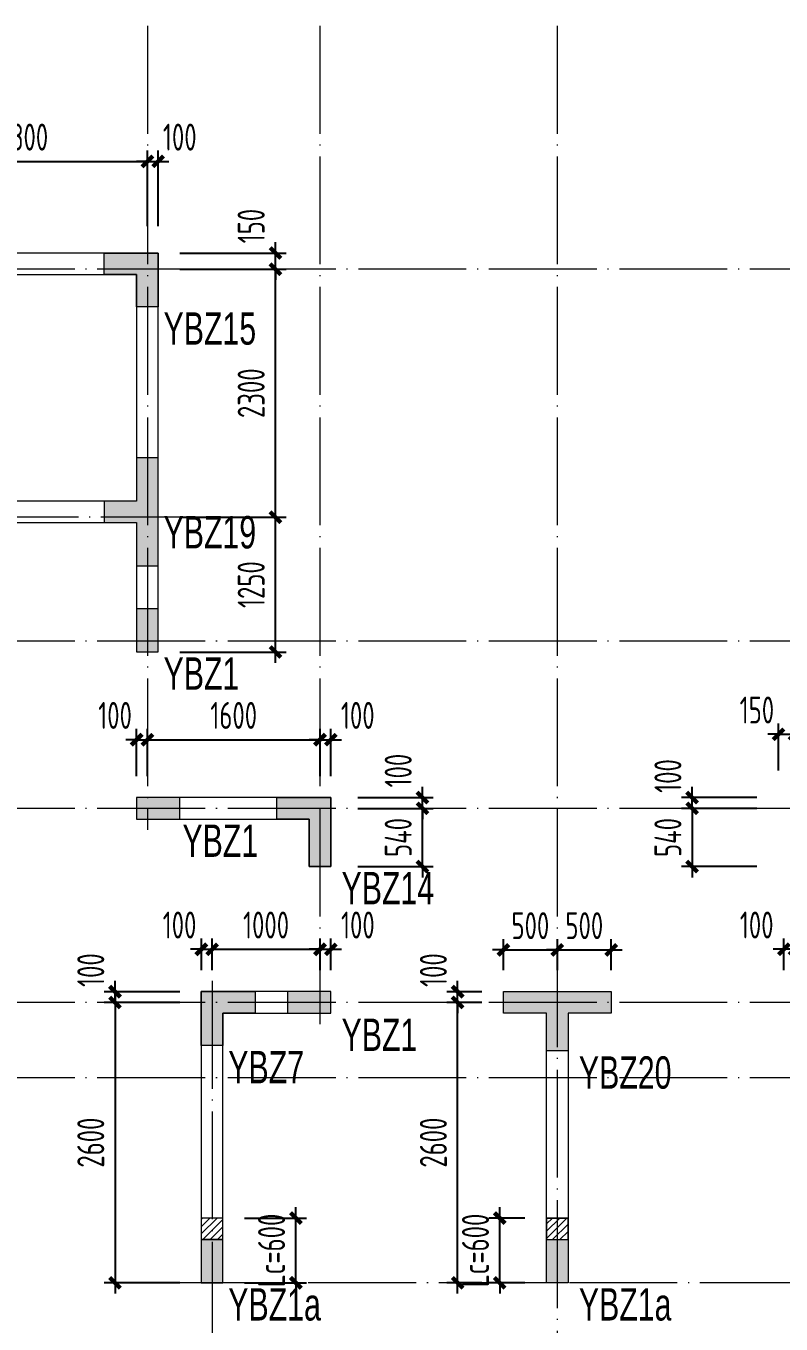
# Model space of a CAD drawing. Extents: x -129922 to 1190196, y -520662 to 139923.
# Drawn here: x 304029 to 311029, y -171156 to -159118 of the extents above; entities that cross this region are included whole.
import ezdxf
from ezdxf.enums import TextEntityAlignment as Align

# ---------------------------------------------------------------- set-up
doc = ezdxf.new("R2010")
doc.units = 0
doc.header["$LTSCALE"] = 1000
doc.header["$MEASUREMENT"] = 0
doc.linetypes.add('DOTE', pattern=[2.42, 2, -0.2, 0.02, -0.2])
for name, color, linetype, lineweight in [('A-轴线-塔楼', 1, 'DOTE', 9), ('A-轴线-隔墙', 41, 'DOTE', 9), ('S-基础-HATCH', 251, 'Continuous', 20), ('S-墙柱-COLU', 50, 'Continuous', 20), ('S-墙柱-DIM', 3, 'Continuous', 20), ('S-墙柱-Lc填充', 8, 'Continuous', 9), ('S-墙柱-WALL', 6, 'Continuous', 20), ('S-通用-TEXT', 7, 'Continuous', 20)]:
    doc.layers.add(name, color=color, linetype=linetype, lineweight=lineweight)
doc.styles.add('BW_Dim', font='Bweng.shx', dxfattribs={"width": 0.7, "bigfont": 'hztxt.shx'})
doc.styles.add('TSSD_Dimension', font='tssdeng.shx', dxfattribs={"width": 0.7, "bigfont": 'HZTXT.SHX'})
doc.dimstyles.new('TSSD_100_100', dxfattribs={"dimtxt": 250, "dimasz": 100, "dimexe": 100, "dimexo": 200, "dimgap": 100, "dimtad": 1, "dimdec": 0, "dimzin": 0, "dimdsep": 46, "dimtxsty": 'TSSD_Dimension', "dimblk": 'ARCHTICK', "dimcen": 0, "dimdle": 100, "dimclrt": 7, "dimadec": 0, "dimazin": 0, "dimtfac": 1, "dimtdec": 0, "dimtix": 1, "dimtmove": 2, "dimatfit": 0, "dimfxl": 0, "dimtolj": 1, "dimtzin": 0, "dimarcsym": 0})

# ---------------------------------------------------------------- blocks, each defined once
blk = doc.blocks.new('ZHOUWANG3')
at = {"layer": 'A-轴线-塔楼', "linetype": 'DOTE', "ltscale": 0.5}
for p, q in [((101752, 248942), (101752, 241486)), ((103352, 248942), (103352, 239686)), ((105552, 248942), (105552, 226834)), ((139798, 246686), (85362, 246686)), ((102322, 244386), (85362, 244386)), ((139798, 243236), (85362, 243236)), ((139798, 241686), (85362, 241686)), ((102352, 240086), (102352, 226834)), ((139798, 239886), (85362, 239886)), ((139798, 239186), (85362, 239186))]:
    blk.add_line(p, q, dxfattribs=at)
at = {"layer": 'A-轴线-隔墙', "ltscale": 0.5}
blk.add_line((122394, 237286), (101608, 237286), dxfattribs=at)
blk = doc.blocks.new('_ArchTick')
at = {"color": 0, "linetype": 'ByBlock', "const_width": 0.4}
blk.add_lwpolyline([(-0.5, -0.5), (0.5, 0.5)], dxfattribs=at)
blk = doc.blocks.new('*D1863')
at = {"layer": 'Defpoints', "color": 0, "transparency": 16777216}
for p in [(308421, -170174), (308855, -170174), (308855, -170774)]:
    blk.add_point(p, dxfattribs=at)
at = {"layer": 'S-墙柱-DIM', "color": 0, "lineweight": -2, "transparency": 16777216}
for p, q in [((308421, -170174), (308421, -170074)), ((308655, -170174), (308321, -170174)), ((308421, -170774), (308421, -170174)), ((308655, -170774), (308321, -170774)), ((308421, -170774), (308421, -170874))]:
    blk.add_line(p, q, dxfattribs=at)
at = {"layer": 'S-墙柱-DIM', "color": 0, "lineweight": -2, "transparency": 16777216, "xscale": 100, "yscale": 100, "zscale": 100}
for p, rotation in [((308421, -170174), 270), ((308421, -170774), 90)]:
    blk.add_blockref('_ArchTick', p, dxfattribs=dict(at, rotation=rotation))
at = {"layer": 'S-墙柱-DIM', "color": 7, "transparency": 16777216, "insert": (308196, -170474), "char_height": 250, "attachment_point": 5, "rotation": 90, "style": 'TSSD_Dimension'}
blk.add_mtext('\\A1;Lc=600', dxfattribs=at)
blk = doc.blocks.new('*D1864')
at = {"layer": 'Defpoints', "color": 0, "transparency": 16777216}
for p in [(305855, -170174), (306531, -170174), (305855, -170774)]:
    blk.add_point(p, dxfattribs=at)
at = {"layer": 'S-墙柱-DIM', "color": 0, "lineweight": -2, "transparency": 16777216}
for p, q in [((306531, -170174), (306531, -170074)), ((306055, -170174), (306631, -170174)), ((306531, -170774), (306531, -170174)), ((306055, -170774), (306631, -170774)), ((306531, -170774), (306531, -170874))]:
    blk.add_line(p, q, dxfattribs=at)
at = {"layer": 'S-墙柱-DIM', "color": 0, "lineweight": -2, "transparency": 16777216, "xscale": 100, "yscale": 100, "zscale": 100}
for p, rotation in [((306531, -170174), 270), ((306531, -170774), 90)]:
    blk.add_blockref('_ArchTick', p, dxfattribs=dict(at, rotation=rotation))
at = {"layer": 'S-墙柱-DIM', "color": 7, "transparency": 16777216, "insert": (306306, -170474), "char_height": 250, "attachment_point": 5, "rotation": 90, "style": 'TSSD_Dimension'}
blk.add_mtext('\\A1;Lc=600', dxfattribs=at)
blk = doc.blocks.new('*D1885')
at = {"layer": 'Defpoints', "color": 0, "transparency": 16777216}
for p in [(311055, -167681), (311055, -168074), (311155, -168074)]:
    blk.add_point(p, dxfattribs=at)
at = {"layer": 'S-墙柱-DIM', "color": 0, "lineweight": -2, "transparency": 16777216}
for p, q in [((311055, -167681), (310955, -167681)), ((311055, -167874), (311055, -167581)), ((311155, -167681), (311055, -167681)), ((311155, -167874), (311155, -167581)), ((311155, -167681), (311255, -167681))]:
    blk.add_line(p, q, dxfattribs=at)
at = {"layer": 'S-墙柱-DIM', "color": 0, "lineweight": -2, "transparency": 16777216, "xscale": 100, "yscale": 100, "zscale": 100}
blk.add_blockref('_ArchTick', (311055, -167681), dxfattribs=at)
at = {"layer": 'S-墙柱-DIM', "color": 0, "lineweight": -2, "transparency": 16777216, "xscale": 100, "yscale": 100, "zscale": 100, "rotation": 180}
blk.add_blockref('_ArchTick', (311155, -167681), dxfattribs=at)
at = {"layer": 'S-墙柱-DIM', "color": 7, "transparency": 16777216, "insert": (310803, -167456), "char_height": 250, "attachment_point": 5, "style": 'TSSD_Dimension'}
blk.add_mtext('\\A1;100', dxfattribs=at)
blk = doc.blocks.new('*D1890')
at = {"layer": 'Defpoints', "color": 0, "transparency": 16777216}
for p in [(311155, -165687), (311005, -166224), (311155, -166224)]:
    blk.add_point(p, dxfattribs=at)
at = {"layer": 'S-墙柱-DIM', "color": 0, "lineweight": -2, "transparency": 16777216}
for p, q in [((311005, -166024), (311005, -165587)), ((311155, -166024), (311155, -165587)), ((311005, -165687), (310905, -165687)), ((311005, -165687), (311155, -165687)), ((311155, -165687), (311255, -165687))]:
    blk.add_line(p, q, dxfattribs=at)
at = {"layer": 'S-墙柱-DIM', "color": 0, "lineweight": -2, "transparency": 16777216, "xscale": 100, "yscale": 100, "zscale": 100}
blk.add_blockref('_ArchTick', (311005, -165687), dxfattribs=at)
at = {"layer": 'S-墙柱-DIM', "color": 0, "lineweight": -2, "transparency": 16777216, "xscale": 100, "yscale": 100, "zscale": 100, "rotation": 180}
blk.add_blockref('_ArchTick', (311155, -165687), dxfattribs=at)
at = {"layer": 'S-墙柱-DIM', "color": 7, "transparency": 16777216, "insert": (310805, -165462), "char_height": 250, "attachment_point": 5, "style": 'TSSD_Dimension'}
blk.add_mtext('\\A1;150', dxfattribs=at)
blk = doc.blocks.new('*D1891')
at = {"layer": 'Defpoints', "color": 0, "transparency": 16777216}
for p in [(310205, -166274), (311005, -166274), (311005, -166374)]:
    blk.add_point(p, dxfattribs=at)
at = {"layer": 'S-墙柱-DIM', "color": 0, "lineweight": -2, "transparency": 16777216}
for p, q in [((310205, -166274), (310205, -166174)), ((310805, -166274), (310105, -166274)), ((310205, -166374), (310205, -166274)), ((310805, -166374), (310105, -166374)), ((310205, -166374), (310205, -166474))]:
    blk.add_line(p, q, dxfattribs=at)
at = {"layer": 'S-墙柱-DIM', "color": 0, "lineweight": -2, "transparency": 16777216, "xscale": 100, "yscale": 100, "zscale": 100}
for p, rotation in [((310205, -166274), 270), ((310205, -166374), 90)]:
    blk.add_blockref('_ArchTick', p, dxfattribs=dict(at, rotation=rotation))
at = {"layer": 'S-墙柱-DIM', "color": 7, "transparency": 16777216, "insert": (309980, -166074), "char_height": 250, "attachment_point": 5, "rotation": 90, "style": 'TSSD_Dimension'}
blk.add_mtext('\\A1;100', dxfattribs=at)
blk = doc.blocks.new('*D1892')
at = {"layer": 'Defpoints', "color": 0, "transparency": 16777216}
for p in [(311005, -166374), (310205, -166914), (311005, -166914)]:
    blk.add_point(p, dxfattribs=at)
at = {"layer": 'S-墙柱-DIM', "color": 0, "lineweight": -2, "transparency": 16777216}
for p, q in [((310205, -166374), (310205, -166274)), ((310805, -166374), (310105, -166374)), ((310205, -166374), (310205, -166914)), ((310805, -166914), (310105, -166914)), ((310205, -166914), (310205, -167014))]:
    blk.add_line(p, q, dxfattribs=at)
at = {"layer": 'S-墙柱-DIM', "color": 0, "lineweight": -2, "transparency": 16777216, "xscale": 100, "yscale": 100, "zscale": 100}
for p, rotation in [((310205, -166374), 270), ((310205, -166914), 90)]:
    blk.add_blockref('_ArchTick', p, dxfattribs=dict(at, rotation=rotation))
at = {"layer": 'S-墙柱-DIM', "color": 7, "transparency": 16777216, "insert": (309980, -166644), "char_height": 250, "attachment_point": 5, "rotation": 90, "style": 'TSSD_Dimension'}
blk.add_mtext('\\A1;540', dxfattribs=at)
blk = doc.blocks.new('*D1902')
at = {"layer": 'Defpoints', "color": 0, "transparency": 16777216}
for p in [(309455, -167687), (308955, -168074), (309455, -168074)]:
    blk.add_point(p, dxfattribs=at)
at = {"layer": 'S-墙柱-DIM', "color": 0, "lineweight": -2, "transparency": 16777216}
for p, q in [((308955, -167687), (308855, -167687)), ((308955, -167874), (308955, -167587)), ((308955, -167687), (309455, -167687)), ((309455, -167874), (309455, -167587)), ((309455, -167687), (309555, -167687))]:
    blk.add_line(p, q, dxfattribs=at)
at = {"layer": 'S-墙柱-DIM', "color": 0, "lineweight": -2, "transparency": 16777216, "xscale": 100, "yscale": 100, "zscale": 100}
blk.add_blockref('_ArchTick', (308955, -167687), dxfattribs=at)
at = {"layer": 'S-墙柱-DIM', "color": 0, "lineweight": -2, "transparency": 16777216, "xscale": 100, "yscale": 100, "zscale": 100, "rotation": 180}
blk.add_blockref('_ArchTick', (309455, -167687), dxfattribs=at)
at = {"layer": 'S-墙柱-DIM', "color": 7, "transparency": 16777216, "insert": (309205, -167462), "char_height": 250, "attachment_point": 5, "style": 'TSSD_Dimension'}
blk.add_mtext('\\A1;500', dxfattribs=at)
blk = doc.blocks.new('*D1903')
at = {"layer": 'Defpoints', "color": 0, "transparency": 16777216}
for p in [(308955, -167687), (308455, -168074), (308955, -168074)]:
    blk.add_point(p, dxfattribs=at)
at = {"layer": 'S-墙柱-DIM', "color": 0, "lineweight": -2, "transparency": 16777216}
for p, q in [((308455, -167687), (308355, -167687)), ((308455, -167874), (308455, -167587)), ((308455, -167687), (308955, -167687)), ((308955, -167874), (308955, -167587)), ((308955, -167687), (309055, -167687))]:
    blk.add_line(p, q, dxfattribs=at)
at = {"layer": 'S-墙柱-DIM', "color": 0, "lineweight": -2, "transparency": 16777216, "xscale": 100, "yscale": 100, "zscale": 100}
blk.add_blockref('_ArchTick', (308455, -167687), dxfattribs=at)
at = {"layer": 'S-墙柱-DIM', "color": 0, "lineweight": -2, "transparency": 16777216, "xscale": 100, "yscale": 100, "zscale": 100, "rotation": 180}
blk.add_blockref('_ArchTick', (308955, -167687), dxfattribs=at)
at = {"layer": 'S-墙柱-DIM', "color": 7, "transparency": 16777216, "insert": (308705, -167462), "char_height": 250, "attachment_point": 5, "style": 'TSSD_Dimension'}
blk.add_mtext('\\A1;500', dxfattribs=at)
blk = doc.blocks.new('*D1904')
at = {"layer": 'Defpoints', "color": 0, "transparency": 16777216}
for p in [(308031, -168074), (308455, -168074), (308455, -168174)]:
    blk.add_point(p, dxfattribs=at)
at = {"layer": 'S-墙柱-DIM', "color": 0, "lineweight": -2, "transparency": 16777216}
for p, q in [((308031, -168074), (308031, -167974)), ((308255, -168074), (307931, -168074)), ((308255, -168174), (307931, -168174)), ((308031, -168174), (308031, -168074)), ((308031, -168174), (308031, -168274))]:
    blk.add_line(p, q, dxfattribs=at)
at = {"layer": 'S-墙柱-DIM', "color": 0, "lineweight": -2, "transparency": 16777216, "xscale": 100, "yscale": 100, "zscale": 100}
for p, rotation in [((308031, -168074), 270), ((308031, -168174), 90)]:
    blk.add_blockref('_ArchTick', p, dxfattribs=dict(at, rotation=rotation))
at = {"layer": 'S-墙柱-DIM', "color": 7, "transparency": 16777216, "insert": (307806, -167874), "char_height": 250, "attachment_point": 5, "rotation": 90, "style": 'TSSD_Dimension'}
blk.add_mtext('\\A1;100', dxfattribs=at)
blk = doc.blocks.new('*D1905')
at = {"layer": 'Defpoints', "color": 0, "transparency": 16777216}
for p in [(308031, -168174), (308455, -168174), (308455, -170774)]:
    blk.add_point(p, dxfattribs=at)
at = {"layer": 'S-墙柱-DIM', "color": 0, "lineweight": -2, "transparency": 16777216}
for p, q in [((308255, -168174), (307931, -168174)), ((308031, -170874), (308031, -168074)), ((308255, -170774), (307931, -170774))]:
    blk.add_line(p, q, dxfattribs=at)
at = {"layer": 'S-墙柱-DIM', "color": 0, "lineweight": -2, "transparency": 16777216, "xscale": 100, "yscale": 100, "zscale": 100}
for p, rotation in [((308031, -168174), 90), ((308031, -170774), 270)]:
    blk.add_blockref('_ArchTick', p, dxfattribs=dict(at, rotation=rotation))
at = {"layer": 'S-墙柱-DIM', "color": 7, "transparency": 16777216, "insert": (307806, -169474), "char_height": 250, "attachment_point": 5, "rotation": 90, "style": 'TSSD_Dimension'}
blk.add_mtext('\\A1;2600', dxfattribs=at)
blk = doc.blocks.new('*D1906')
at = {"layer": 'Defpoints', "color": 0, "transparency": 16777216}
for p in [(305755, -167681), (305655, -168074), (305755, -168074)]:
    blk.add_point(p, dxfattribs=at)
at = {"layer": 'S-墙柱-DIM', "color": 0, "lineweight": -2, "transparency": 16777216}
for p, q in [((305655, -167681), (305555, -167681)), ((305655, -167874), (305655, -167581)), ((305655, -167681), (305755, -167681)), ((305755, -167874), (305755, -167581)), ((305755, -167681), (305855, -167681))]:
    blk.add_line(p, q, dxfattribs=at)
at = {"layer": 'S-墙柱-DIM', "color": 0, "lineweight": -2, "transparency": 16777216, "xscale": 100, "yscale": 100, "zscale": 100}
blk.add_blockref('_ArchTick', (305655, -167681), dxfattribs=at)
at = {"layer": 'S-墙柱-DIM', "color": 0, "lineweight": -2, "transparency": 16777216, "xscale": 100, "yscale": 100, "zscale": 100, "rotation": 180}
blk.add_blockref('_ArchTick', (305755, -167681), dxfattribs=at)
at = {"layer": 'S-墙柱-DIM', "color": 7, "transparency": 16777216, "insert": (305453, -167456), "char_height": 250, "attachment_point": 5, "style": 'TSSD_Dimension'}
blk.add_mtext('\\A1;100', dxfattribs=at)
blk = doc.blocks.new('*D1907')
at = {"layer": 'Defpoints', "color": 0, "transparency": 16777216}
for p in [(306755, -167681), (305755, -168074), (306755, -168074)]:
    blk.add_point(p, dxfattribs=at)
at = {"layer": 'S-墙柱-DIM', "color": 0, "lineweight": -2, "transparency": 16777216}
for p, q in [((305655, -167681), (306855, -167681)), ((305755, -167874), (305755, -167581)), ((306755, -167874), (306755, -167581))]:
    blk.add_line(p, q, dxfattribs=at)
at = {"layer": 'S-墙柱-DIM', "color": 0, "lineweight": -2, "transparency": 16777216, "xscale": 100, "yscale": 100, "zscale": 100, "rotation": 180}
blk.add_blockref('_ArchTick', (305755, -167681), dxfattribs=at)
at = {"layer": 'S-墙柱-DIM', "color": 0, "lineweight": -2, "transparency": 16777216, "xscale": 100, "yscale": 100, "zscale": 100}
blk.add_blockref('_ArchTick', (306755, -167681), dxfattribs=at)
at = {"layer": 'S-墙柱-DIM', "color": 7, "transparency": 16777216, "insert": (306255, -167456), "char_height": 250, "attachment_point": 5, "style": 'TSSD_Dimension'}
blk.add_mtext('\\A1;1000', dxfattribs=at)
blk = doc.blocks.new('*D1908')
at = {"layer": 'Defpoints', "color": 0, "transparency": 16777216}
for p in [(306855, -167681), (306755, -168074), (306855, -168074)]:
    blk.add_point(p, dxfattribs=at)
at = {"layer": 'S-墙柱-DIM', "color": 0, "lineweight": -2, "transparency": 16777216}
for p, q in [((306755, -167681), (306655, -167681)), ((306755, -167874), (306755, -167581)), ((306755, -167681), (306855, -167681)), ((306855, -167874), (306855, -167581)), ((306855, -167681), (306955, -167681))]:
    blk.add_line(p, q, dxfattribs=at)
at = {"layer": 'S-墙柱-DIM', "color": 0, "lineweight": -2, "transparency": 16777216, "xscale": 100, "yscale": 100, "zscale": 100}
blk.add_blockref('_ArchTick', (306755, -167681), dxfattribs=at)
at = {"layer": 'S-墙柱-DIM', "color": 0, "lineweight": -2, "transparency": 16777216, "xscale": 100, "yscale": 100, "zscale": 100, "rotation": 180}
blk.add_blockref('_ArchTick', (306855, -167681), dxfattribs=at)
at = {"layer": 'S-墙柱-DIM', "color": 7, "transparency": 16777216, "insert": (307106, -167456), "char_height": 250, "attachment_point": 5, "style": 'TSSD_Dimension'}
blk.add_mtext('\\A1;100', dxfattribs=at)
blk = doc.blocks.new('*D1909')
at = {"layer": 'Defpoints', "color": 0, "transparency": 16777216}
for p in [(304855, -168074), (305655, -168074), (305655, -168174)]:
    blk.add_point(p, dxfattribs=at)
at = {"layer": 'S-墙柱-DIM', "color": 0, "lineweight": -2, "transparency": 16777216}
for p, q in [((304855, -168074), (304855, -167974)), ((305455, -168074), (304755, -168074)), ((305455, -168174), (304755, -168174)), ((304855, -168174), (304855, -168074)), ((304855, -168174), (304855, -168274))]:
    blk.add_line(p, q, dxfattribs=at)
at = {"layer": 'S-墙柱-DIM', "color": 0, "lineweight": -2, "transparency": 16777216, "xscale": 100, "yscale": 100, "zscale": 100}
for p, rotation in [((304855, -168074), 270), ((304855, -168174), 90)]:
    blk.add_blockref('_ArchTick', p, dxfattribs=dict(at, rotation=rotation))
at = {"layer": 'S-墙柱-DIM', "color": 7, "transparency": 16777216, "insert": (304630, -167874), "char_height": 250, "attachment_point": 5, "rotation": 90, "style": 'TSSD_Dimension'}
blk.add_mtext('\\A1;100', dxfattribs=at)
blk = doc.blocks.new('*D1910')
at = {"layer": 'Defpoints', "color": 0, "transparency": 16777216}
for p in [(305655, -168174), (304855, -170774), (305655, -170774)]:
    blk.add_point(p, dxfattribs=at)
at = {"layer": 'S-墙柱-DIM', "color": 0, "lineweight": -2, "transparency": 16777216}
for p, q in [((305455, -168174), (304755, -168174)), ((304855, -168074), (304855, -170874)), ((305455, -170774), (304755, -170774))]:
    blk.add_line(p, q, dxfattribs=at)
at = {"layer": 'S-墙柱-DIM', "color": 0, "lineweight": -2, "transparency": 16777216, "xscale": 100, "yscale": 100, "zscale": 100}
for p, rotation in [((304855, -168174), 90), ((304855, -170774), 270)]:
    blk.add_blockref('_ArchTick', p, dxfattribs=dict(at, rotation=rotation))
at = {"layer": 'S-墙柱-DIM', "color": 7, "transparency": 16777216, "insert": (304630, -169474), "char_height": 250, "attachment_point": 5, "rotation": 90, "style": 'TSSD_Dimension'}
blk.add_mtext('\\A1;2600', dxfattribs=at)
blk = doc.blocks.new('*D1915')
at = {"layer": 'Defpoints', "color": 0, "transparency": 16777216}
for p in [(306855, -165737), (306755, -166274), (306855, -166274)]:
    blk.add_point(p, dxfattribs=at)
at = {"layer": 'S-墙柱-DIM', "color": 0, "lineweight": -2, "transparency": 16777216}
for p, q in [((306755, -166074), (306755, -165637)), ((306855, -166074), (306855, -165637)), ((306755, -165737), (306655, -165737)), ((306755, -165737), (306855, -165737)), ((306855, -165737), (306955, -165737))]:
    blk.add_line(p, q, dxfattribs=at)
at = {"layer": 'S-墙柱-DIM', "color": 0, "lineweight": -2, "transparency": 16777216, "xscale": 100, "yscale": 100, "zscale": 100}
blk.add_blockref('_ArchTick', (306755, -165737), dxfattribs=at)
at = {"layer": 'S-墙柱-DIM', "color": 0, "lineweight": -2, "transparency": 16777216, "xscale": 100, "yscale": 100, "zscale": 100, "rotation": 180}
blk.add_blockref('_ArchTick', (306855, -165737), dxfattribs=at)
at = {"layer": 'S-墙柱-DIM', "color": 7, "transparency": 16777216, "insert": (307105, -165512), "char_height": 250, "attachment_point": 5, "style": 'TSSD_Dimension'}
blk.add_mtext('\\A1;100', dxfattribs=at)
blk = doc.blocks.new('*D1916')
at = {"layer": 'Defpoints', "color": 0, "transparency": 16777216}
for p in [(306755, -165737), (305155, -166274), (306755, -166274)]:
    blk.add_point(p, dxfattribs=at)
at = {"layer": 'S-墙柱-DIM', "color": 0, "lineweight": -2, "transparency": 16777216}
for p, q in [((305155, -166074), (305155, -165637)), ((306755, -166074), (306755, -165637)), ((305055, -165737), (306855, -165737))]:
    blk.add_line(p, q, dxfattribs=at)
at = {"layer": 'S-墙柱-DIM', "color": 0, "lineweight": -2, "transparency": 16777216, "xscale": 100, "yscale": 100, "zscale": 100, "rotation": 180}
blk.add_blockref('_ArchTick', (305155, -165737), dxfattribs=at)
at = {"layer": 'S-墙柱-DIM', "color": 0, "lineweight": -2, "transparency": 16777216, "xscale": 100, "yscale": 100, "zscale": 100}
blk.add_blockref('_ArchTick', (306755, -165737), dxfattribs=at)
at = {"layer": 'S-墙柱-DIM', "color": 7, "transparency": 16777216, "insert": (305955, -165512), "char_height": 250, "attachment_point": 5, "style": 'TSSD_Dimension'}
blk.add_mtext('\\A1;1600', dxfattribs=at)
blk = doc.blocks.new('*D1917')
at = {"layer": 'Defpoints', "color": 0, "transparency": 16777216}
for p in [(305155, -165737), (305055, -166274), (305155, -166274)]:
    blk.add_point(p, dxfattribs=at)
at = {"layer": 'S-墙柱-DIM', "color": 0, "lineweight": -2, "transparency": 16777216}
for p, q in [((305055, -166074), (305055, -165637)), ((305155, -166074), (305155, -165637)), ((305055, -165737), (304955, -165737)), ((305055, -165737), (305155, -165737)), ((305155, -165737), (305255, -165737))]:
    blk.add_line(p, q, dxfattribs=at)
at = {"layer": 'S-墙柱-DIM', "color": 0, "lineweight": -2, "transparency": 16777216, "xscale": 100, "yscale": 100, "zscale": 100}
blk.add_blockref('_ArchTick', (305055, -165737), dxfattribs=at)
at = {"layer": 'S-墙柱-DIM', "color": 0, "lineweight": -2, "transparency": 16777216, "xscale": 100, "yscale": 100, "zscale": 100, "rotation": 180}
blk.add_blockref('_ArchTick', (305155, -165737), dxfattribs=at)
at = {"layer": 'S-墙柱-DIM', "color": 7, "transparency": 16777216, "insert": (304855, -165512), "char_height": 250, "attachment_point": 5, "style": 'TSSD_Dimension'}
blk.add_mtext('\\A1;100', dxfattribs=at)
blk = doc.blocks.new('*D1918')
at = {"layer": 'Defpoints', "color": 0, "transparency": 16777216}
for p in [(306905, -166274), (307705, -166274), (306905, -166374)]:
    blk.add_point(p, dxfattribs=at)
at = {"layer": 'S-墙柱-DIM', "color": 0, "lineweight": -2, "transparency": 16777216}
for p, q in [((307705, -166274), (307705, -166174)), ((307105, -166274), (307805, -166274)), ((307705, -166374), (307705, -166274)), ((307105, -166374), (307805, -166374)), ((307705, -166374), (307705, -166474))]:
    blk.add_line(p, q, dxfattribs=at)
at = {"layer": 'S-墙柱-DIM', "color": 0, "lineweight": -2, "transparency": 16777216, "xscale": 100, "yscale": 100, "zscale": 100}
for p, rotation in [((307705, -166274), 270), ((307705, -166374), 90)]:
    blk.add_blockref('_ArchTick', p, dxfattribs=dict(at, rotation=rotation))
at = {"layer": 'S-墙柱-DIM', "color": 7, "transparency": 16777216, "insert": (307480, -166024), "char_height": 250, "attachment_point": 5, "rotation": 90, "style": 'TSSD_Dimension'}
blk.add_mtext('\\A1;100', dxfattribs=at)
blk = doc.blocks.new('*D1919')
at = {"layer": 'Defpoints', "color": 0, "transparency": 16777216}
for p in [(306905, -166374), (307705, -166374), (306905, -166914)]:
    blk.add_point(p, dxfattribs=at)
at = {"layer": 'S-墙柱-DIM', "color": 0, "lineweight": -2, "transparency": 16777216}
for p, q in [((307705, -166374), (307705, -166274)), ((307105, -166374), (307805, -166374)), ((307705, -166914), (307705, -166374)), ((307105, -166914), (307805, -166914)), ((307705, -166914), (307705, -167014))]:
    blk.add_line(p, q, dxfattribs=at)
at = {"layer": 'S-墙柱-DIM', "color": 0, "lineweight": -2, "transparency": 16777216, "xscale": 100, "yscale": 100, "zscale": 100}
for p, rotation in [((307705, -166374), 270), ((307705, -166914), 90)]:
    blk.add_blockref('_ArchTick', p, dxfattribs=dict(at, rotation=rotation))
at = {"layer": 'S-墙柱-DIM', "color": 7, "transparency": 16777216, "insert": (307480, -166644), "char_height": 250, "attachment_point": 5, "rotation": 90, "style": 'TSSD_Dimension'}
blk.add_mtext('\\A1;540', dxfattribs=at)
blk = doc.blocks.new('*D1951')
at = {"layer": 'Defpoints', "color": 0, "transparency": 16777216}
for p in [(305255, -163674), (306342, -163674), (305255, -164924)]:
    blk.add_point(p, dxfattribs=at)
at = {"layer": 'S-墙柱-DIM', "color": 0, "lineweight": -2, "transparency": 16777216}
for p, q in [((306342, -165024), (306342, -163574)), ((305455, -163674), (306442, -163674)), ((305455, -164924), (306442, -164924))]:
    blk.add_line(p, q, dxfattribs=at)
at = {"layer": 'S-墙柱-DIM', "color": 0, "lineweight": -2, "transparency": 16777216, "xscale": 100, "yscale": 100, "zscale": 100}
for p, rotation in [((306342, -163674), 90), ((306342, -164924), 270)]:
    blk.add_blockref('_ArchTick', p, dxfattribs=dict(at, rotation=rotation))
at = {"layer": 'S-墙柱-DIM', "color": 7, "transparency": 16777216, "insert": (306117, -164299), "char_height": 250, "attachment_point": 5, "rotation": 90, "style": 'TSSD_Dimension'}
blk.add_mtext('\\A1;1250', dxfattribs=at)
blk = doc.blocks.new('*D1952')
at = {"layer": 'Defpoints', "color": 0, "transparency": 16777216}
for p in [(305255, -160374), (305155, -161174), (305255, -161174)]:
    blk.add_point(p, dxfattribs=at)
at = {"layer": 'S-墙柱-DIM', "color": 0, "lineweight": -2, "transparency": 16777216}
for p, q in [((305155, -160974), (305155, -160274)), ((305255, -160974), (305255, -160274)), ((305155, -160374), (305055, -160374)), ((305155, -160374), (305255, -160374)), ((305255, -160374), (305355, -160374))]:
    blk.add_line(p, q, dxfattribs=at)
at = {"layer": 'S-墙柱-DIM', "color": 0, "lineweight": -2, "transparency": 16777216, "xscale": 100, "yscale": 100, "zscale": 100}
blk.add_blockref('_ArchTick', (305155, -160374), dxfattribs=at)
at = {"layer": 'S-墙柱-DIM', "color": 0, "lineweight": -2, "transparency": 16777216, "xscale": 100, "yscale": 100, "zscale": 100, "rotation": 180}
blk.add_blockref('_ArchTick', (305255, -160374), dxfattribs=at)
at = {"layer": 'S-墙柱-DIM', "color": 7, "transparency": 16777216, "insert": (305455, -160149), "char_height": 250, "attachment_point": 5, "style": 'TSSD_Dimension'}
blk.add_mtext('\\A1;100', dxfattribs=at)
blk = doc.blocks.new('*D1953')
at = {"layer": 'Defpoints', "color": 0, "transparency": 16777216}
for p in [(305155, -160374), (302855, -161174), (305155, -161174)]:
    blk.add_point(p, dxfattribs=at)
at = {"layer": 'S-墙柱-DIM', "color": 0, "lineweight": -2, "transparency": 16777216}
for p, q in [((302855, -160974), (302855, -160274)), ((305155, -160974), (305155, -160274)), ((302755, -160374), (305255, -160374))]:
    blk.add_line(p, q, dxfattribs=at)
at = {"layer": 'S-墙柱-DIM', "color": 0, "lineweight": -2, "transparency": 16777216, "xscale": 100, "yscale": 100, "zscale": 100, "rotation": 180}
blk.add_blockref('_ArchTick', (302855, -160374), dxfattribs=at)
at = {"layer": 'S-墙柱-DIM', "color": 0, "lineweight": -2, "transparency": 16777216, "xscale": 100, "yscale": 100, "zscale": 100}
blk.add_blockref('_ArchTick', (305155, -160374), dxfattribs=at)
at = {"layer": 'S-墙柱-DIM', "color": 7, "transparency": 16777216, "insert": (304005, -160149), "char_height": 250, "attachment_point": 5, "style": 'TSSD_Dimension'}
blk.add_mtext('\\A1;2300', dxfattribs=at)
blk = doc.blocks.new('*D1954')
at = {"layer": 'Defpoints', "color": 0, "transparency": 16777216}
for p in [(305255, -161224), (306342, -161224), (305255, -161374)]:
    blk.add_point(p, dxfattribs=at)
at = {"layer": 'S-墙柱-DIM', "color": 0, "lineweight": -2, "transparency": 16777216}
for p, q in [((306342, -161224), (306342, -161124)), ((305455, -161224), (306442, -161224)), ((306342, -161374), (306342, -161224)), ((305455, -161374), (306442, -161374)), ((306342, -161374), (306342, -161474))]:
    blk.add_line(p, q, dxfattribs=at)
at = {"layer": 'S-墙柱-DIM', "color": 0, "lineweight": -2, "transparency": 16777216, "xscale": 100, "yscale": 100, "zscale": 100}
for p, rotation in [((306342, -161224), 270), ((306342, -161374), 90)]:
    blk.add_blockref('_ArchTick', p, dxfattribs=dict(at, rotation=rotation))
at = {"layer": 'S-墙柱-DIM', "color": 7, "transparency": 16777216, "insert": (306117, -160974), "char_height": 250, "attachment_point": 5, "rotation": 90, "style": 'TSSD_Dimension'}
blk.add_mtext('\\A1;150', dxfattribs=at)
blk = doc.blocks.new('*D1955')
at = {"layer": 'Defpoints', "color": 0, "transparency": 16777216}
for p in [(305255, -161374), (306342, -161374), (305255, -163674)]:
    blk.add_point(p, dxfattribs=at)
at = {"layer": 'S-墙柱-DIM', "color": 0, "lineweight": -2, "transparency": 16777216}
for p, q in [((306342, -163774), (306342, -161274)), ((305455, -161374), (306442, -161374)), ((305455, -163674), (306442, -163674))]:
    blk.add_line(p, q, dxfattribs=at)
at = {"layer": 'S-墙柱-DIM', "color": 0, "lineweight": -2, "transparency": 16777216, "xscale": 100, "yscale": 100, "zscale": 100}
for p, rotation in [((306342, -161374), 90), ((306342, -163674), 270)]:
    blk.add_blockref('_ArchTick', p, dxfattribs=dict(at, rotation=rotation))
at = {"layer": 'S-墙柱-DIM', "color": 7, "transparency": 16777216, "insert": (306117, -162524), "char_height": 250, "attachment_point": 5, "rotation": 90, "style": 'TSSD_Dimension'}
blk.add_mtext('\\A1;2300', dxfattribs=at)

msp = doc.modelspace()

# ---------------------------------------------------------------- hatches: boundary and pattern name
at = {"layer": 'S-基础-HATCH', "ltscale": 0.2}
for points in [[(305054.6, -161423.8), (304754.6, -161423.8), (304754.6, -161223.8), (305254.6, -161223.8), (305254.6, -161723.8), (305054.6, -161723.8)], [(305054.6, -163723.8), (305054.6, -164123.8), (305254.6, -164123.8), (305254.6, -163123.8), (305054.6, -163123.8), (305054.6, -163523.8), (304754.6, -163523.8), (304754.6, -163723.8)], [(305054.6, -164523.8), (305054.6, -164923.8), (305254.6, -164923.8), (305254.6, -164523.8)], [(305454.6, -166273.8), (305054.6, -166273.8), (305054.6, -166473.8), (305454.6, -166473.8)], [(306654.6, -166473.8), (306354.6, -166473.8), (306354.6, -166273.8), (306854.6, -166273.8), (306854.6, -166913.8), (306654.6, -166913.8)], [(305854.6, -168273.8), (305854.6, -168573.8), (305654.6, -168573.8), (305654.6, -168073.8), (306154.6, -168073.8), (306154.6, -168273.8)], [(306854.6, -168273.8), (306854.6, -168073.8), (306454.6, -168073.8), (306454.6, -168273.8)], [(308854.6, -168273.8), (308454.6, -168273.8), (308454.6, -168073.8), (309454.6, -168073.8), (309454.6, -168273.8), (309054.6, -168273.8), (309054.6, -168623.8), (308854.6, -168623.8)], [(305654.6, -170373.8), (305654.6, -170773.8), (305854.6, -170773.8), (305854.6, -170373.8)], [(308854.6, -170373.8), (308854.6, -170773.8), (309054.6, -170773.8), (309054.6, -170373.8)]]:
    msp.add_hatch(color=256, dxfattribs=at).paths.add_polyline_path(points)
at = {"layer": 'S-墙柱-Lc填充'}
h = msp.add_hatch(dxfattribs=at)
h.set_pattern_fill('ANSI31', color=256, scale=30, style=0)
h.set_pattern_definition([(45, (947314.135, -233566.607), (-33.6759605, 33.6759605), [])])
h.paths.add_polyline_path([(305654.6, -170373.8), (305854.6, -170373.8), (305854.6, -170173.8), (305654.6, -170173.8)])
h = msp.add_hatch(dxfattribs=at)
h.set_pattern_fill('ANSI31', color=256, scale=30, style=0)
h.set_pattern_definition([(45, (950489.135, -233566.607), (-33.6759605, 33.6759605), [])])
h.paths.add_polyline_path([(308854.6, -170173.8), (308854.6, -170373.8), (309054.6, -170373.8), (309054.6, -170173.8)])

# ---------------------------------------------------------------- linework, layer by layer
at = {"layer": 'S-墙柱-COLU'}
for points in [[(305054.6, -161423.8), (304754.6, -161423.8), (304754.6, -161223.8), (305254.6, -161223.8), (305254.6, -161723.8), (305054.6, -161723.8)], [(305054.6, -163723.8), (305054.6, -164123.8), (305254.6, -164123.8), (305254.6, -163123.8), (305054.6, -163123.8), (305054.6, -163523.8), (304754.6, -163523.8), (304754.6, -163723.8)], [(305054.6, -164523.8), (305054.6, -164923.8), (305254.6, -164923.8), (305254.6, -164523.8)], [(305454.6, -166273.8), (305054.6, -166273.8), (305054.6, -166473.8), (305454.6, -166473.8)], [(306654.6, -166473.8), (306354.6, -166473.8), (306354.6, -166273.8), (306854.6, -166273.8), (306854.6, -166913.8), (306654.6, -166913.8)], [(305854.6, -168273.8), (305854.6, -168573.8), (305654.6, -168573.8), (305654.6, -168073.8), (306154.6, -168073.8), (306154.6, -168273.8)], [(306854.6, -168273.8), (306854.6, -168073.8), (306454.6, -168073.8), (306454.6, -168273.8)], [(308854.6, -168273.8), (308454.6, -168273.8), (308454.6, -168073.8), (309454.6, -168073.8), (309454.6, -168273.8), (309054.6, -168273.8), (309054.6, -168623.8), (308854.6, -168623.8)], [(305654.6, -170373.8), (305654.6, -170773.8), (305854.6, -170773.8), (305854.6, -170373.8)], [(309054.6, -170773.8), (308854.6, -170773.8), (308854.6, -170373.8), (309054.6, -170373.8)]]:
    msp.add_lwpolyline(points, close=True, dxfattribs=at)
at = {"layer": 'S-墙柱-Lc填充'}
for p, q in [((305854.6, -170173.8), (305654.6, -170173.8)), ((308854.6, -170173.8), (309054.6, -170173.8))]:
    msp.add_line(p, q, dxfattribs=at)
for points in [[(305654.6, -170373.8), (305854.6, -170373.8), (305854.6, -170173.8), (305654.6, -170173.8)], [(308854.6, -170373.8), (309054.6, -170373.8), (309054.6, -170173.8), (308854.6, -170173.8)]]:
    msp.add_lwpolyline(points, close=True, dxfattribs=at)
at = {"layer": 'S-墙柱-WALL'}
for points in [[(305054.6, -163723.8), (305054.6, -164923.8), (305254.6, -164923.8), (305254.6, -161223.8), (302754.6, -161223.8), (302754.6, -161923.8), (302954.6, -161923.8), (302954.6, -161423.8), (305054.6, -161423.8), (305054.6, -163523.8), (302954.6, -163523.8), (302954.6, -163023.8), (302754.6, -163023.8), (302754.6, -163723.8)], [(305054.6, -166273.8), (305054.6, -166473.8), (306654.6, -166473.8), (306654.6, -166913.8), (306854.6, -166913.8), (306854.6, -166273.8)], [(305854.6, -168273.8), (306854.6, -168273.8), (306854.6, -168073.8), (305654.6, -168073.8), (305654.6, -170773.8), (305854.6, -170773.8)], [(309054.6, -170773.8), (308854.6, -170773.8), (308854.6, -168273.8), (308454.6, -168273.8), (308454.6, -168073.8), (309454.6, -168073.8), (309454.6, -168273.8), (309054.6, -168273.8)]]:
    msp.add_lwpolyline(points, close=True, dxfattribs=at)

# ---------------------------------------------------------------- block references
msp.add_blockref('ZHOUWANG3', (203402.7, -408060.2))

# ---------------------------------------------------------------- texts
at = {"layer": 'S-通用-TEXT', "color": 2, "style": 'BW_Dim', "width": 0.7}
for s, p in [('YBZ15', (305304.6, -161773.8)), ('YBZ19', (305304.6, -163663.2)), ('YBZ1', (305304.6, -164973.8)), ('YBZ1', (305479.6, -166523.8)), ('YBZ14', (306954.6, -166963.8)), ('YBZ1', (306954.6, -168323.8)), ('YBZ20', (309154.6, -168673.8)), ('YBZ1a', (305904.6, -170823.8)), ('YBZ1a', (309154.6, -170823.8))]:
    msp.add_text(s, height=300, dxfattribs=at).set_placement(p, align=Align.TOP_LEFT)
at = {"layer": 'S-通用-TEXT', "style": 'BW_Dim', "width": 0.7}
msp.add_text('YBZ7', height=300, dxfattribs=at).set_placement((305904.6, -168623.8), align=Align.TOP_LEFT)

# ---------------------------------------------------------------- dimensions: what is measured, and where the dimension line sits
at = {"layer": 'S-墙柱-DIM'}
for base, p1, p2, picture, middle in [((305154.6, -160373.8), (302854.6, -161173.8), (305154.6, -161173.8), '*D1953', (304004.6, -160148.8)), ((306754.6, -165737.2), (305154.6, -166273.8), (306754.6, -166273.8), '*D1916', (305954.6, -165512.2)), ((306754.6, -167680.6), (305754.6, -168073.8), (306754.6, -168073.8), '*D1907', (306254.6, -167455.6)), ((308954.6, -167687), (308454.6, -168073.8), (308954.6, -168073.8), '*D1903', (308704.6, -167462)), ((309454.6, -167687), (308954.6, -168073.8), (309454.6, -168073.8), '*D1902', (309204.6, -167462))]:
    dim = msp.add_linear_dim(base=base, p1=p1, p2=p2, dimstyle='TSSD_100_100', dxfattribs=at)
    dim.commit()
    dim.dimension.update_dxf_attribs({"geometry": picture, "text_midpoint": middle})
for base, p1, p2, picture, middle in [((305254.6, -160373.8), (305154.6, -161173.8), (305254.6, -161173.8), '*D1952', (305454.6, -160148.8)), ((305154.6, -165737.2), (305054.6, -166273.8), (305154.6, -166273.8), '*D1917', (304854.6, -165512.2)), ((306854.6, -165737.2), (306754.6, -166273.8), (306854.6, -166273.8), '*D1915', (307104.6, -165512.2)), ((311154.6, -165687.2), (311004.6, -166223.8), (311154.6, -166223.8), '*D1890', (310804.6, -165462.2)), ((305754.6, -167680.6), (305654.6, -168073.8), (305754.6, -168073.8), '*D1906', (305453, -167455.6)), ((306854.6, -167680.6), (306754.6, -168073.8), (306854.6, -168073.8), '*D1908', (307106.2, -167455.6))]:
    dim = msp.add_linear_dim(base=base, p1=p1, p2=p2, dimstyle='TSSD_100_100', dxfattribs=at)
    dim.commit()
    dim.dimension.update_dxf_attribs({"geometry": picture, "text_midpoint": middle, "dimtype": 128})
for base, p1, p2, angle, picture, middle in [((306341.8, -161223.8), (305254.6, -161373.7), (305254.6, -161223.8), 90, '*D1954', (306116.8, -160973.8)), ((307704.6, -166273.8), (306904.6, -166373.8), (306904.6, -166273.8), 90, '*D1918', (307479.6, -166023.8)), ((310204.6, -166273.8), (311004.6, -166373.8), (311004.6, -166273.8), 90, '*D1891', (309979.6, -166073.8)), ((311054.6, -167680.6), (311154.6, -168073.8), (311054.6, -168073.8), 180, '*D1885', (310803, -167455.6)), ((304854.6, -168073.8), (305654.6, -168173.8), (305654.6, -168073.8), 90, '*D1909', (304629.6, -167873.8)), ((308030.6, -168073.8), (308454.6, -168173.8), (308454.6, -168073.8), 90, '*D1904', (307805.6, -167873.8))]:
    dim = msp.add_linear_dim(base=base, p1=p1, p2=p2, angle=angle, dimstyle='TSSD_100_100', dxfattribs=at)
    dim.commit()
    dim.dimension.update_dxf_attribs({"geometry": picture, "text_midpoint": middle, "dimtype": 128})
for base, p1, p2, picture, middle in [((306341.8, -161373.7), (305254.6, -163673.7), (305254.6, -161373.7), '*D1955', (306116.8, -162523.7)), ((306341.8, -163673.7), (305254.6, -164923.8), (305254.6, -163673.7), '*D1951', (306116.8, -164298.7)), ((307704.6, -166373.8), (306904.6, -166913.8), (306904.6, -166373.8), '*D1919', (307479.6, -166643.8)), ((310204.6, -166913.8), (311004.6, -166373.8), (311004.6, -166913.8), '*D1892', (309979.6, -166643.8)), ((304854.6, -170773.8), (305654.6, -168173.8), (305654.6, -170773.8), '*D1910', (304629.6, -169473.8)), ((308030.6, -168173.8), (308454.6, -170773.8), (308454.6, -168173.8), '*D1905', (307805.6, -169473.8))]:
    dim = msp.add_linear_dim(base=base, p1=p1, p2=p2, angle=90, dimstyle='TSSD_100_100', dxfattribs=at)
    dim.commit()
    dim.dimension.update_dxf_attribs({"geometry": picture, "text_midpoint": middle})
for base, p1, p2, picture, middle in [((306530.5, -170173.8), (305854.6, -170773.8), (305854.6, -170173.8), '*D1864', (306305.5, -170473.8)), ((308421.4, -170173.8), (308854.6, -170773.8), (308854.6, -170173.8), '*D1863', (308196.4, -170473.8))]:
    dim = msp.add_linear_dim(base=base, p1=p1, p2=p2, angle=90, text='Lc=<>', dimstyle='TSSD_100_100', dxfattribs=at)
    dim.commit()
    dim.dimension.update_dxf_attribs({"geometry": picture, "text_midpoint": middle})

doc.saveas('drawing.dxf')
